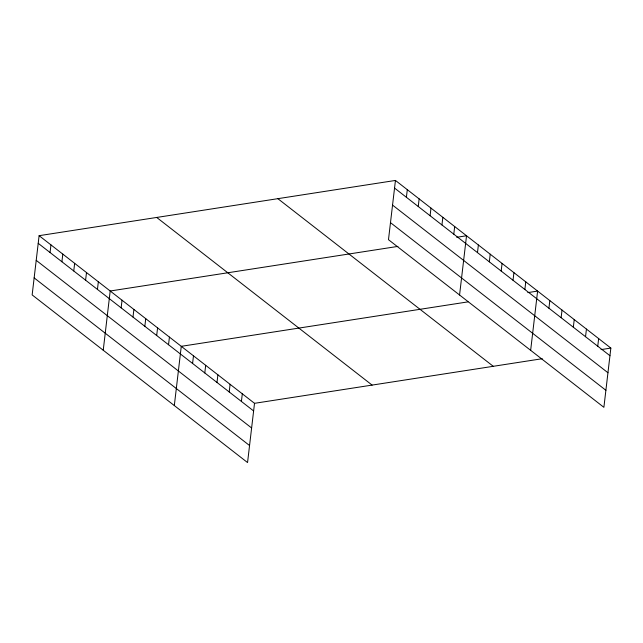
<?xml version="1.0" encoding="UTF-8"?>
<svg xmlns="http://www.w3.org/2000/svg" width="643" height="643" viewBox="0 0 643 643"><rect width="100%" height="100%" fill="white"/><g stroke="black" fill="none" stroke-linecap="round" stroke-linejoin="round"><path stroke-width="0.96" d="M39.11 235.676L32.15 294.92L247.555 462.558L254.515 403.322L39.11 235.676L395.445 180.442L610.85 348.08L603.89 407.324L388.485 239.678L395.445 180.442M50.058 252.53L50.958 244.895M61.905 261.749L62.805 254.114M73.752 270.968L74.652 263.333M85.599 280.187L86.5 272.56M97.447 289.406L98.347 281.779M103.234 350.242L110.194 290.998L397.937 246.398M121.141 307.852L122.041 300.217M132.988 317.071L133.889 309.436M144.836 326.29L145.736 318.655M156.683 335.509L157.583 327.882M168.53 344.736L169.43 337.101M174.317 405.564L181.278 346.32L468.04 301.864M192.587 363.456L193.479 355.82M204.787 372.956L205.688 365.32M216.996 382.456L217.897 374.821M229.205 391.949L230.098 384.321M241.406 401.449L242.307 393.821M406.4 197.288L407.292 189.661M418.247 206.516L419.14 198.88M430.095 215.735L430.987 208.099M441.942 224.954L442.834 217.318M453.789 234.173L454.681 226.537M459.568 295L466.529 235.764L456.731 237.283M477.484 252.611L478.376 244.983M489.331 261.838L490.223 254.202M501.178 271.057L502.07 263.421M513.026 280.276L513.918 272.64M524.873 289.495L525.765 281.859M530.652 350.322L537.612 291.086L527.815 292.605M548.921 308.214L549.821 300.586M561.13 317.714L562.022 310.087M573.331 327.215L574.231 319.579M585.54 336.715L586.44 329.079M597.749 346.215L598.641 338.58M254.515 403.322L542.258 358.714M601.052 349.599L610.85 348.08M394.553 188.069L609.95 355.716M392.551 205.101L607.957 372.747M390.486 222.647L605.891 390.293M277.856 198.663L493.261 366.309M156.699 217.447L372.104 385.093M38.21 243.311L253.615 410.949M36.209 260.343L251.614 427.981M34.151 277.889L249.556 445.527"/></g></svg>
